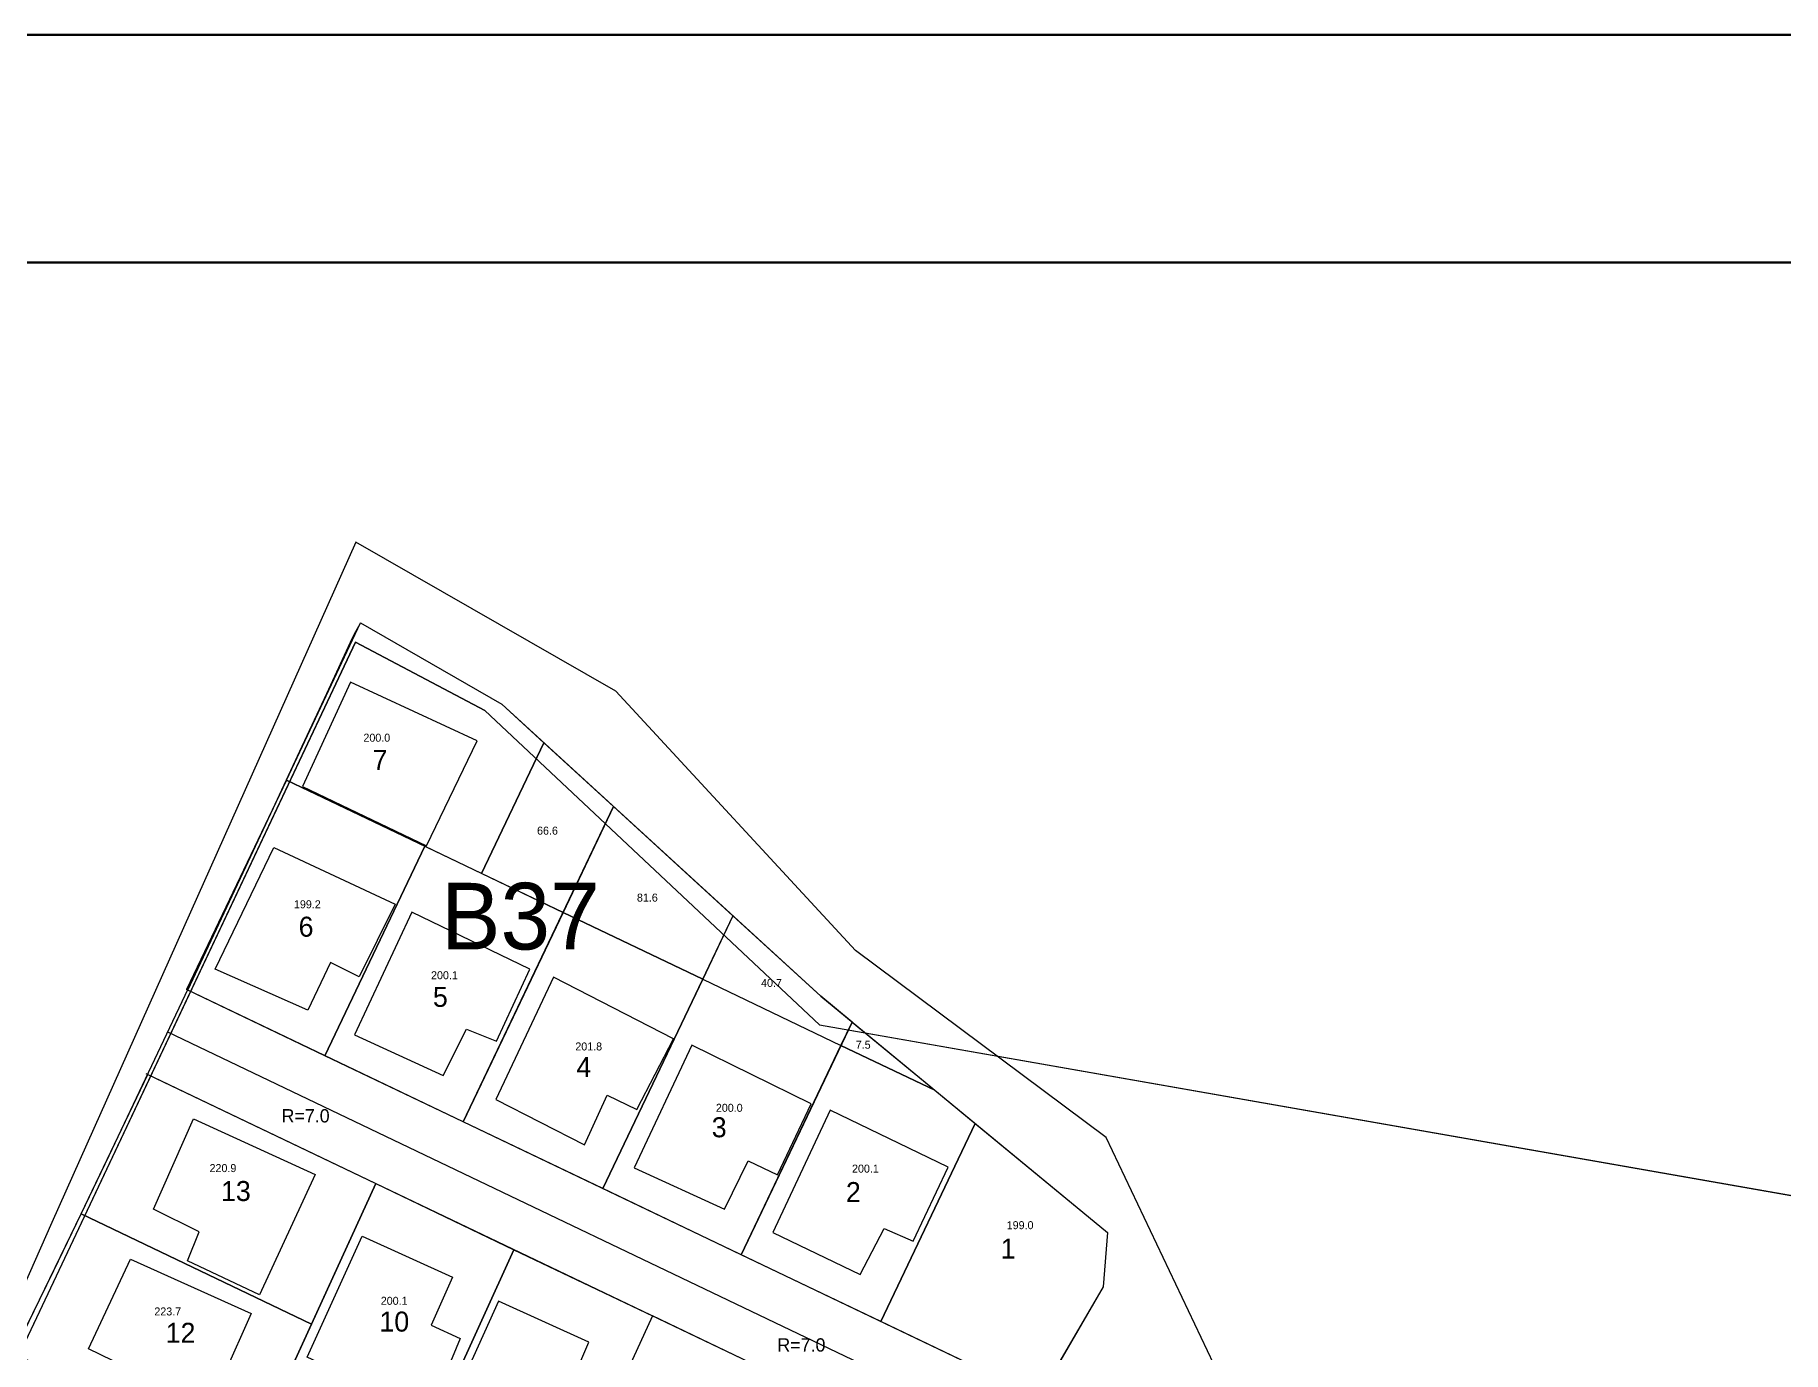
# Model space of a CAD drawing. Header units: inches. Extents: x 461960 to 463067, y 992848 to 993579.
# Drawn here: x 462111.5 to 462242.6, y 993480.3 to 993579.1 of the extents above; entities that cross this region are included whole.
import ezdxf

# ---------------------------------------------------------------- set-up
doc = ezdxf.new("R2010")
doc.units = ezdxf.units.IN
doc.header["$MEASUREMENT"] = 0
for name, color, linetype in [('bulding', 56, 'Continuous'), ('fence', 6, 'Continuous'), ('road', 1, 'Continuous'), ('text', 55, 'Continuous')]:
    doc.layers.add(name, color=color, linetype=linetype)
doc.layers.add('H', color=7, linetype='Continuous', lineweight=100)
doc.layers.add('R', color=2, linetype='Continuous', lineweight=30)

msp = doc.modelspace()

# ---------------------------------------------------------------- linework, layer by layer
at = {"color": 3}
for p, q in [((462135.55, 993533.54), (462053.58, 993359.91)), ((462145.26, 993528.41), (462135.55, 993533.54)), ((462170.34, 993504.86), (462145.26, 993528.41))]:
    msp.add_line(p, q, dxfattribs=at)
at = {"color": 242, "lineweight": 30}
msp.add_line((462170.34, 993504.86), (462468.99, 993452.4), dxfattribs=at)
at = {"color": 36, "lineweight": 50}
for points in [[(461960.3, 993579.07), (463066.77, 993579.07), (463066.77, 992848.48), (461960.3, 992848.48)], [(461978.3, 993562.02), (462761.34, 993562.02), (462761.34, 993003.01), (461978.3, 993003.01)]]:
    msp.add_lwpolyline(points, close=True, dxfattribs=at)
at = {"color": 3, "lineweight": 30}
msp.add_lwpolyline([(462389.44, 993323.1), (462359.55, 993308.54), (462351.28, 993304.52), (462161.87, 993212.26), (462149.28, 993207.15), (462141.44, 993200.28), (462131.28, 993191.38), (462115.6, 993196.38), (462113.96, 993197.25), (462101.7, 993202.95), (462083.74, 993213.56), (461999.91, 993262.17), (462053.58, 993359.91), (462135.55, 993533.54), (462145.26, 993528.41), (462170.34, 993504.86), (462468.99, 993452.4)], dxfattribs=at)
at = {"layer": 'bulding', "color": 17}
for points, elevation in [([(462135.17, 993530.55), (462131.57, 993522.73), (462140.88, 993518.27), (462144.69, 993526.15)], 2504.98), ([(462125.03, 993509.03), (462129.42, 993518.14), (462138.53, 993513.91), (462135.83, 993508.44), (462133.67, 993509.53), (462131.98, 993505.94)], 2504.45), ([(462139.79, 993513.3), (462135.47, 993504.11), (462142.12, 993501.04), (462143.89, 993504.52), (462146.13, 993503.63), (462148.64, 993509.03)], 2502.92), ([(462150.4, 993508.43), (462146.08, 993499.25), (462152.73, 993495.85), (462154.43, 993499.59), (462156.64, 993498.51), (462159.4, 993503.79)], 2501.39), ([(462160.77, 993503.32), (462156.45, 993494.14), (462163.23, 993491.03), (462164.99, 993494.66), (462167.2, 993493.61), (462169.73, 993498.93)], 2500.39), ([(462123.4, 993497.81), (462132.54, 993493.62), (462128.35, 993484.61), (462122.95, 993487.15), (462123.84, 993489.34), (462120.4, 993491.04)], 2502.73), ([(462171.16, 993498.46), (462166.84, 993489.28), (462173.4, 993486.14), (462175.19, 993489.57), (462177.38, 993488.62), (462180.01, 993494.19)], 2498.64), ([(462141.05, 993475.65), (462131.94, 993479.93), (462136.05, 993489.01), (462142.82, 993485.92), (462141.22, 993482.32), (462143.4, 993481.33)], 2501.05), ([(462118.69, 993487.29), (462127.72, 993483.2), (462123.67, 993474.11), (462118.18, 993476.62), (462119.13, 993478.81), (462115.53, 993480.56)], 2503.08), ([(462146.28, 993484.14), (462142.18, 993475.06), (462151.37, 993470.99), (462153.78, 993476.42), (462151.45, 993477.34), (462153.05, 993481.05)], 2500.5)]:
    msp.add_lwpolyline(points, close=True, dxfattribs=dict(at, elevation=elevation))
at = {"layer": 'fence', "color": 6, "lineweight": 30, "elevation": 2483.59}
msp.add_lwpolyline([(462398.73, 993443.27), (462347.27, 993445.4), (462293.05, 993448.46), (462209.62, 993461.07), (462201.81, 993475.4), (462191.85, 993496.41), (462173.04, 993510.42), (462155.07, 993529.88), (462135.59, 993541.04), (462112.79, 993490.03), (462093.85, 993447.24), (462078.1, 993417.55), (462063.38, 993386.38), (462038.7, 993337.08), (462016.49, 993292.11), (461999.23, 993259.86)], dxfattribs=at)
at = {"layer": 'fence', "color": 126}
for points, elevation in [([(462130.37, 993523.2), (462135.94, 993535), (462146.53, 993528.9), (462149.69, 993526), (462145.01, 993516.2)], 2496.21), ([(462130.37, 993523.2), (462140.75, 993518.24), (462133.26, 993502.53), (462122.97, 993507.45)], 2496.21), ([(462140.75, 993518.24), (462151.12, 993513.28), (462143.63, 993497.57), (462133.26, 993502.53)], 2496.21), ([(462151.12, 993513.28), (462161.59, 993508.27), (462154.1, 993492.58), (462143.63, 993497.57)], 2496.21), ([(462161.59, 993508.27), (462171.96, 993503.31), (462164.47, 993487.61), (462154.1, 993492.58)], 2496.21), ([(462171.96, 993503.31), (462178.99, 993499.95), (462182.02, 993497.46), (462174.94, 993482.6), (462164.47, 993487.61)], 2496.21), ([(462119.97, 993501.13), (462137.07, 993492.95), (462132.25, 993482.4), (462114.97, 993490.67)], 2496.21), ([(462182.02, 993497.46), (462191.95, 993489.27), (462191.62, 993485.21), (462186.81, 993476.93), (462174.94, 993482.6)], 2496.21), ([(462137.07, 993492.95), (462147.44, 993487.99), (462140.22, 993472.16), (462129.84, 993477.12)], 2495.12), ([(462114.97, 993490.67), (462132.25, 993482.4), (462127.43, 993471.85), (462109.92, 993480.22)], 2496.21), ([(462147.44, 993487.99), (462157.82, 993483.03), (462150.59, 993467.2), (462140.22, 993472.16), (462147.44, 993487.99)], 2495.12), ([(462168.19, 993478.07), (462157.82, 993483.03), (462150.59, 993467.2), (462160.97, 993462.24)], 2495.15)]:
    msp.add_lwpolyline(points, close=True, dxfattribs=dict(at, elevation=elevation))
at = {"layer": 'fence', "color": 173, "lineweight": 30, "elevation": 2496.21}
for points in [[(462145.01, 993516.2), (462149.69, 993526), (462154.91, 993521.22), (462151.12, 993513.28), (462145.01, 993516.2)], [(462154.91, 993521.22), (462163.85, 993513.03), (462161.59, 993508.27), (462151.12, 993513.28)], [(462171.96, 993503.31), (462172.79, 993505.06), (462170.45, 993506.99), (462163.85, 993513.03), (462161.59, 993508.27), (462171.96, 993503.31)], [(462172.79, 993505.06), (462178.99, 993499.95), (462171.96, 993503.31)]]:
    msp.add_lwpolyline(points, close=True, dxfattribs=at)
at = {"layer": 'R'}
msp.add_polyline3d([(462110.84, 993482.12, 0), (462112.93, 993486.43, 0), (462115, 993490.74, 0), (462117.07, 993495.06, 0), (462119.14, 993499.38, 0), (462121.19, 993503.7, 0), (462123.24, 993508.03, 0), (462125.29, 993512.36, 0), (462127.32, 993516.69, 0), (462129.36, 993521.02, 0), (462131.38, 993525.36, 0), (462133.4, 993529.7, 0), (462135.33, 993533.88, 0), (462135.58, 993534.35, 0), (462135.92, 993534.96, 0), (462135.94, 993535, 0), (462146.53, 993528.9, 0), (462170.45, 993506.99, 0), (462191.95, 993489.27, 0), (462191.62, 993485.21, 0), (462185.47, 993474.61, 0)], dxfattribs=at)
at = {"layer": 'road', "color": 74}
msp.add_line((462130.37, 993523.2, 2496.21), (462122.88, 993507.5, 2496.21), dxfattribs=at)
at = {"layer": 'road', "color": 251, "elevation": 2496.21}
for points in [[(462186.81, 993476.93), (462122.88, 993507.5)], [(462185.11, 993473.86), (462121.47, 993504.29)], [(462189.23, 993468.01), (462119.86, 993501.18)]]:
    msp.add_lwpolyline(points, dxfattribs=at)
at = {"layer": 'text'}
for p, q in [((462143.63, 993497.57, 2496.21), (462154.91, 993521.22, 2496.21)), ((462163.85, 993513.03, 2496.21), (462154.1, 993492.58, 2496.21)), ((462172.79, 993505.06, 2496.21), (462164.47, 993487.61, 2496.21))]:
    msp.add_line(p, q, dxfattribs=at)

# ---------------------------------------------------------------- texts
at = {"layer": 'H', "color": 20, "lineweight": 25, "attachment_point": 1}
for s, insert, char_height, width in [('{\\C2;7}', (462136.83, 993525.46), 1.5, 3.6979), ('{\\C5;B37}', (462141.97, 993515.5, 36.95), 5, 12.8411), ('{\\C2;6}', (462131.29, 993512.96), 1.5, 3.6979), ('{\\C2;5}', (462141.36, 993507.7), 1.5, 3.6979), ('{\\C2;4}', (462152.12, 993502.44), 1.5, 3.6979), ('{\\C2;3}', (462162.27, 993497.92), 1.5, 3.6979), ('{\\C2;13}', (462125.47, 993493.14), 1.5, 3.6979), ('{\\C2;2}', (462172.33, 993493.06), 1.5, 3.6979), ('{\\C2;1}', (462183.94, 993488.83), 1.5, 3.6979), ('{\\C2;10}', (462137.35, 993483.35), 1.5, 3.6979), ('{\\C2;12}', (462121.32, 993482.51), 1.5, 3.6979)]:
    msp.add_mtext(s, dxfattribs=dict(at, insert=insert, char_height=char_height, width=width))
at = {"layer": 'text', "color": 3, "width": 2.8657, "attachment_point": 1}
for s, insert, char_height in [('{\\C6;200.0}', (462136.15, 993526.68), 0.6), ('{\\C183;66.6}', (462149.17, 993519.71), 0.6), ('{\\C6;199.2}', (462130.94, 993514.19), 0.6), ('{\\C183;81.6}', (462156.66, 993514.69), 0.6), ('{\\C6;200.1}', (462141.22, 993508.87), 0.6), ('{\\C183;40.7}', (462165.97, 993508.29), 0.6), ('{\\C6;201.8}', (462152.04, 993503.53), 0.6), ('{\\C183;7.5}', (462173.07, 993503.66), 0.6), ('{\\C4;R=7.0}', (462130.01, 993498.53), 1), ('{\\C6;200.0}', (462162.58, 993498.93), 0.6), ('{\\C6;220.9}', (462124.61, 993494.41), 0.6), ('{\\C6;200.1}', (462172.79, 993494.37), 0.6), ('{\\C6;199.0}', (462184.39, 993490.13), 0.6), ('{\\C6;223.7}', (462120.47, 993483.66), 0.6), ('{\\C6;200.1}', (462137.45, 993484.46), 0.6), ('{\\C4;R=7.0}', (462167.19, 993481.35), 1)]:
    msp.add_mtext(s, dxfattribs=dict(at, insert=insert, char_height=char_height))

doc.saveas('drawing.dxf')
